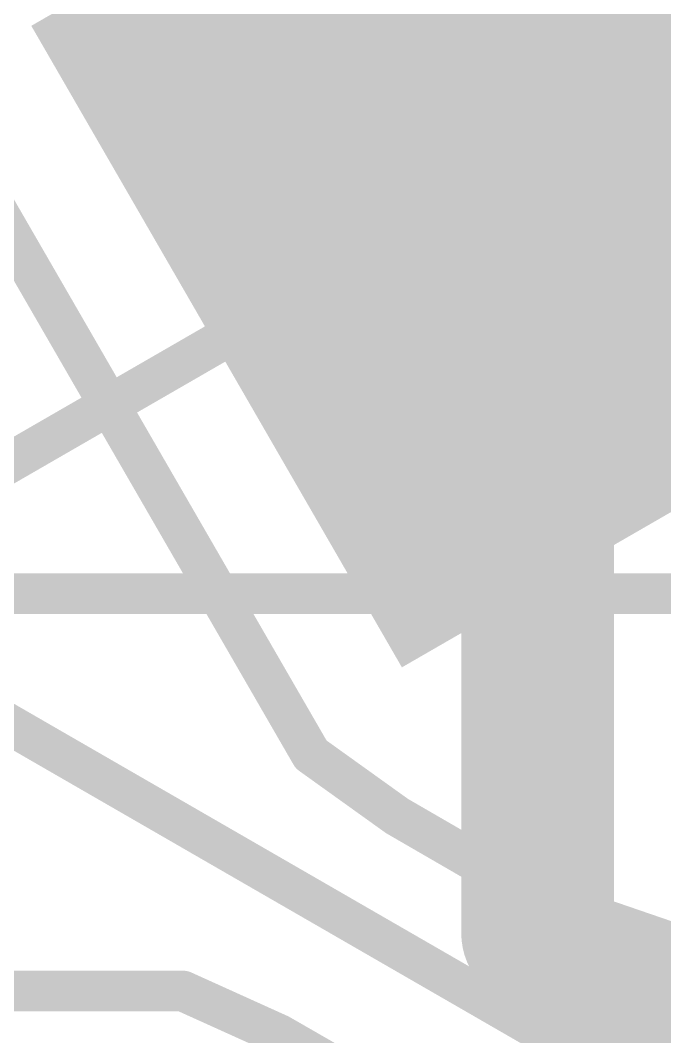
# Model space of a CAD drawing. Extents: x -31.8 to 25.5, y -33 to 25.5.
# Drawn here: x 1.19 to 4.4, y -2.21 to 2.86 of the extents above; entities that cross this region are included whole.
import ezdxf

# ---------------------------------------------------------------- set-up
doc = ezdxf.new("R2010")
doc.units = 0
for name, color, linetype in [('1', 12, 'CONTINUOUS'), ('17', 110, 'CONTINUOUS'), ('21', 41, 'CONTINUOUS'), ('51', 53, 'CONTINUOUS')]:
    doc.layers.add(name, color=color, linetype=linetype)

# ---------------------------------------------------------------- blocks, each defined once
blk = doc.blocks.new('SQUAREP')
blk.add_solid([(-0.5, -0.5), (0.5, -0.5), (-0.5, 0.5), (0.5, 0.5)])

msp = doc.modelspace()

# ---------------------------------------------------------------- linework, layer by layer
at = {"layer": '1', "const_width": 0.762}
for points in [[(3.7693, 2.159), (3.7693, -1.6941)], [(3.7693, -1.6941), (8.255, -6.1799)]]:
    msp.add_lwpolyline(points, dxfattribs=at)
at = {"layer": '1', "const_width": 0.381}
for points in [[(3.9598, 2.159, 1), (3.5788, 2.159)], [(3.904, -1.5594, 1), (3.6346, -1.8288)], [(3.5788, -1.6941, 1), (3.9598, -1.6941)]]:
    msp.add_lwpolyline(points, format="xyb", dxfattribs=at)
at = {"layer": '21'}
for points, const_width in [([(0, -16.002, 1), (0, 16.002, 1), (0, -16.002)], 0.2032), ([(2.6389, -0.8031, 5.25), (0.6389, 2.661)], 0.2032), ([(2.6704, -0.7633, 1), (2.6073, -0.8428)], 0.1016), ([(2.5949, -0.8285, 1), (2.6829, -0.7776)], 0.1016), ([(-2, -1.985, 5.25), (2, -1.985)], 0.2032), ([(2.0187, -1.9378, 1), (1.9813, -2.0322)], 0.1016), ([(2, -2.0358, 1), (2, -1.9342)], 0.1016)]:
    msp.add_lwpolyline(points, format="xyb", dxfattribs=dict(at, const_width=const_width))
at = {"layer": '21', "const_width": 0.2032}
for points in [[(0.6389, 2.661), (2.6389, -0.8031)], [(2, -1.985), (-2, -1.985)]]:
    msp.add_lwpolyline(points, dxfattribs=at)
at = {"layer": '51', "const_width": 0.2032}
for points in [[(0, -20.32, 1), (0, 20.32, 1), (0, -20.32)], [(0, -13.97, 1), (0, 13.97, 1), (0, -13.97)], [(0, -10.16, 1), (0, 10.16, 1), (0, -10.16)], [(0, -6.985, 1), (0, 6.985, 1), (0, -6.985)]]:
    msp.add_lwpolyline(points, format="xyb", dxfattribs=at)
for points in [[(0, 0), (21.9964, 12.7)], [(0, 0), (25.4, 0)], [(0, 0), (21.9964, -12.7)]]:
    msp.add_lwpolyline(points, dxfattribs=at)

# ---------------------------------------------------------------- block references
at = {"layer": '17', "xscale": 3.7, "yscale": 3.7, "rotation": 30}
msp.add_blockref('SQUAREP', (3.7693, 2.159), dxfattribs=at)
msp.add_blockref('SQUAREP', (3.7693, 2.159), dxfattribs=at)

doc.saveas('drawing.dxf')
